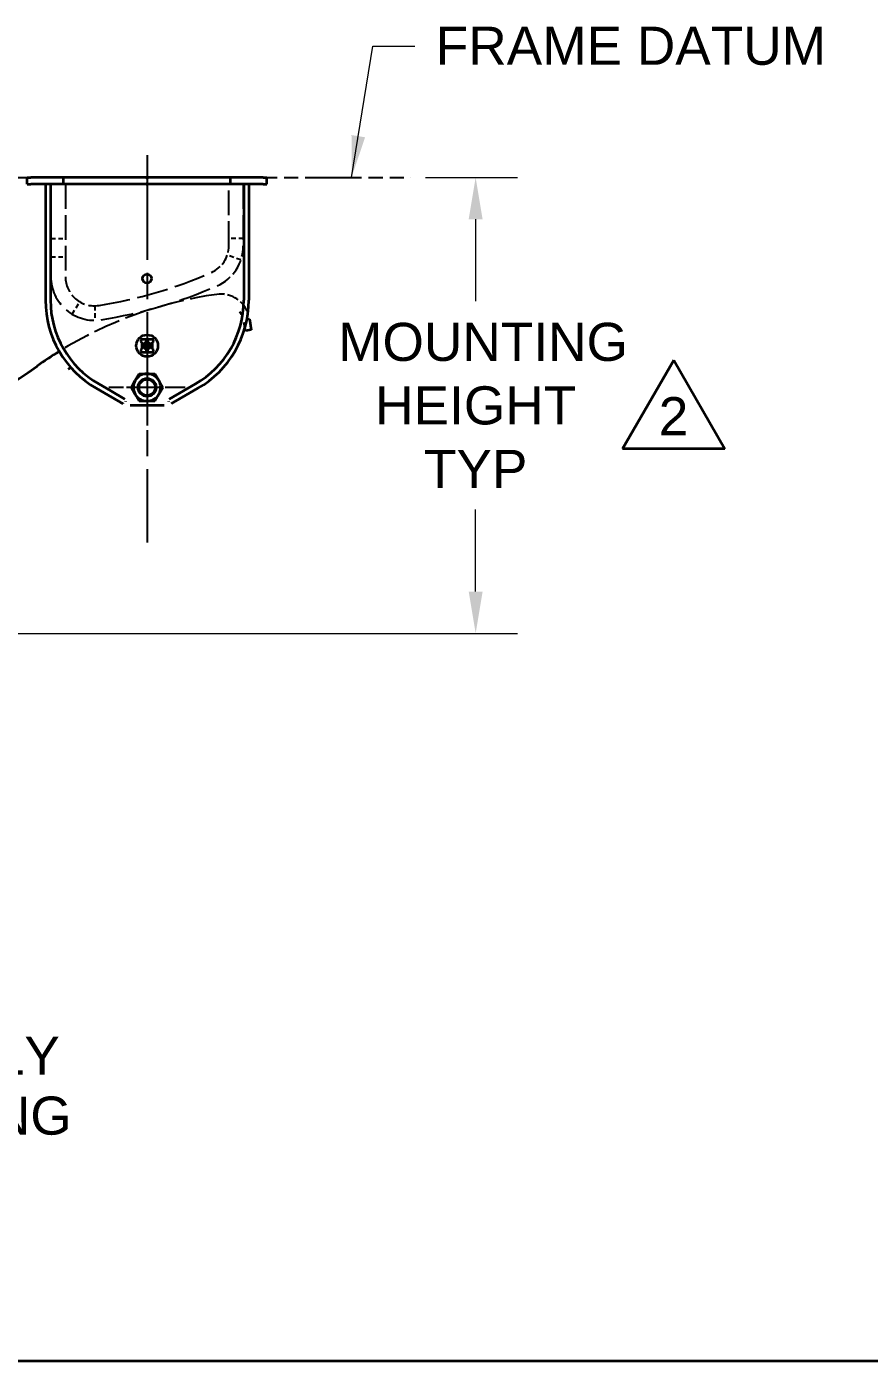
# Model space of a CAD drawing. Header units: inches. Extents: x 8 to 267, y 4 to 172.
# Drawn here: x 121.64 to 150.66, y 4.09 to 50.06 of the extents above; entities that cross this region are included whole.
import ezdxf

# ---------------------------------------------------------------- set-up
doc = ezdxf.new("R2010")
doc.units = ezdxf.units.IN
doc.header["$LTSCALE"] = 8
doc.header["$MEASUREMENT"] = 0
for name, pattern in [('CHAIN', [0.7087, 0.4724, -0.0591, 0.1181, -0.0591]), ('DASHED', [0.2067, 0.1654, -0.0413]), ('DOUBLE_DASH_CHAIN', [1.2403, 0.6614, -0.0827, 0.1654, -0.0827, 0.1654, -0.0827])]:
    doc.linetypes.add(name, pattern=pattern)
for name, color, linetype, lineweight in [('Center Mark(Hutchens)', 7, 'Continuous', 25), ('Centerline(Hutchens)', 7, 'Continuous', 25), ('Dimensions(Hutchens)', 7, 'Continuous', 25), ('Hidden Edges(Hutchens)', 7, 'DASHED', 25), ('Sketch Geometry(Hutchens)', 7, 'Continuous', 35), ('Symbols(Hutchens)', 7, 'Continuous', 25), ('Visible Edges(Hutchens)', 7, 'Continuous', 35), ('Visible Tangent Edges(Hutchens)', 7, 'DOUBLE_DASH_CHAIN', 25)]:
    doc.layers.add(name, color=color, linetype=linetype, lineweight=lineweight)
doc.styles.add('Hutchens .164', font='ARIAL.TTF')
doc.styles.add('Hutchens .180', font='ARIAL.TTF')
doc.dimstyles.new('HUTCHENS STD DIM X.XX', dxfattribs={"dimscale": 8, "dimtxt": 0.164, "dimasz": 0.18, "dimexe": 0.18, "dimexo": 0.0625, "dimgap": 0.09, "dimtad": 0, "dimtih": 1, "dimtoh": 1, "dimrnd": 1e-08, "dimzin": 4, "dimdsep": 46, "dimtxsty": 'Hutchens .164', "dimcen": 0.09, "dimclrd": 211, "dimclre": 211, "dimclrt": 7, "dimadec": 0, "dimazin": 1, "dimtfac": 0.762195, "dimtofl": 0, "dimtmove": 0, "dimatfit": 3, "dimfxl": 0, "dimtolj": 1, "dimtzin": 0, "dimlwd": 9, "dimlwe": 9, "dimarcsym": 0})
doc.dimstyles.new('HUTCHENS STD DIM X.XX$7', dxfattribs={"dimscale": 8, "dimtxt": 0.164, "dimasz": 0.18, "dimexe": 0.18, "dimexo": 0.0625, "dimgap": 0.09, "dimtad": 0, "dimtih": 1, "dimtoh": 1, "dimrnd": 1e-08, "dimzin": 4, "dimdsep": 46, "dimtxsty": 'Hutchens .164', "dimcen": 0.09, "dimclrd": 7, "dimclre": 211, "dimclrt": 7, "dimadec": 0, "dimazin": 1, "dimtfac": 0.762195, "dimtofl": 0, "dimtmove": 0, "dimatfit": 3, "dimfxl": 0, "dimtolj": 1, "dimtzin": 0, "dimlwd": 9, "dimlwe": 9, "dimarcsym": 0})

# ---------------------------------------------------------------- blocks, each defined once
blk = doc.blocks.new('Borders D-SIZE')
at = {"layer": 'Sketch Geometry(Hutchens)'}
blk.add_line((32.9537, 0.5117), (0.9537, 0.5117), dxfattribs=at)
at = {"layer": 'Symbols(Hutchens)', "color": 7}
for tag, p, height, style in [('PART_NO_001', (33.0044, 3.3694), 0.164, 'Hutchens .164'), ('REV_001', (32.9953, 1.6502), 0.18, 'Hutchens .180'), ('Sheet_number_001', (33.0516, 1.1699), 0.164, 'Hutchens .164'), ('SHTS_(TOTAL)_001', (33.0516, 0.7004), 0.164, 'Hutchens .164')]:
    blk.add_attdef(tag, p, '', height=height, rotation=270, dxfattribs=dict(at, style=style))
blk = doc.blocks.new('*D31')
at = {"layer": 'Defpoints', "color": 0, "linetype": 'Continuous'}
for p in [(134.87, 44.866), (137.101, 44.866), (106.709, 29.165)]:
    blk.add_point(p, dxfattribs=at)
at = {"layer": 'Dimensions(Hutchens)', "color": 211, "linetype": 'Continuous', "lineweight": 9}
for p, q in [((135.37, 44.866), (138.541, 44.866)), ((137.101, 43.426), (137.101, 40.601)), ((137.101, 30.605), (137.101, 33.43)), ((107.209, 29.165), (138.541, 29.165))]:
    blk.add_line(p, q, dxfattribs=at)
at = {"layer": 'Dimensions(Hutchens)', "color": 211, "linetype": 'Continuous'}
for points in [[(136.861, 43.426), (137.341, 43.426), (137.101, 44.866)], [(136.861, 30.605), (137.341, 30.605), (137.101, 29.165)]]:
    blk.add_solid(points, dxfattribs=at)
at = {"layer": 'Dimensions(Hutchens)', "color": 7, "linetype": 'Continuous', "lineweight": 9, "insert": (137.101, 37.016), "char_height": 1.312, "attachment_point": 5, "style": 'Hutchens .164'}
blk.add_mtext('\\A1; MOUNTING\\PHEIGHT\\PTYP', dxfattribs=at)
blk = doc.blocks.new('FLAG')
at = {"layer": 'Sketch Geometry(Hutchens)'}
for p, q in [((-0.22, -0.1905), (0, 0.1905)), ((0, 0.1905), (0.22, -0.1905)), ((0.22, -0.1905), (-0.22, -0.1905))]:
    blk.add_line(p, q, dxfattribs=at)
at = {"layer": 'Symbols(Hutchens)', "color": 7, "style": 'Hutchens .164'}
blk.add_attdef('NO:_001', (-0.0644, -0.132), '', height=0.164, dxfattribs=at)

msp = doc.modelspace()

# ---------------------------------------------------------------- linework, layer by layer
at = {"layer": 'Center Mark(Hutchens)', "linetype": 'CHAIN', "ltscale": 0.1824}
for p, q in [((125.7878, 38.9484), (125.7878, 36.3202)), ((127.1019, 37.6343), (124.4737, 37.6343))]:
    msp.add_line(p, q, dxfattribs=at)
at = {"layer": 'Centerline(Hutchens)', "linetype": 'CHAIN', "ltscale": 0.954115}
msp.add_line((125.7878, 45.6343), (125.7878, 32.2932), dxfattribs=at)
at = {"layer": 'Hidden Edges(Hutchens)', "ltscale": 0.642537}
for p, q in [((122.4753, 41.4468), (122.4753, 44.6343)), ((122.9753, 44.6343), (122.9753, 41.4468)), ((128.6003, 42.5093), (128.6003, 44.6343)), ((129.1003, 44.6343), (129.1003, 42.5093))]:
    msp.add_line(p, q, dxfattribs=at)
at = {"layer": 'Hidden Edges(Hutchens)', "ltscale": 0.118944}
for p, q in [((122.4753, 42.7593), (122.9753, 42.7593)), ((129.1003, 42.7593), (128.6003, 42.7593)), ((122.4753, 42.1343), (122.9753, 42.1343)), ((129.0209, 42.0278), (128.5474, 42.1883)), ((123.2093, 40.1571), (123.4646, 40.587)), ((123.9839, 40.4468), (123.9883, 39.9468))]:
    msp.add_line(p, q, dxfattribs=at)
at = {"layer": 'Hidden Edges(Hutchens)', "ltscale": 0.001489}
msp.add_line((129.1014, 39.9585), (129.1004, 39.9623), dxfattribs=at)
at = {"layer": 'Hidden Edges(Hutchens)', "ltscale": 0.143652}
msp.add_line((129.1575, 39.6883), (129.1014, 39.9585), dxfattribs=at)
at = {"layer": 'Hidden Edges(Hutchens)', "ltscale": 0.790711, "flags": 128}
msp.add_lwpolyline([(129.0346, 40.146), (128.983, 40.2328)], dxfattribs=at)
at = {"layer": 'Hidden Edges(Hutchens)', "ltscale": 0.089693, "flags": 128}
msp.add_lwpolyline([(129.0346, 40.146), (129.0376, 40.1401)], dxfattribs=at)
at = {"layer": 'Hidden Edges(Hutchens)', "ltscale": 0.022617, "flags": 128}
msp.add_lwpolyline([(129.2347, 40.2611), (129.2359, 40.2585)], dxfattribs=at)
at = {"layer": 'Hidden Edges(Hutchens)', "ltscale": 0.275691}
msp.add_arc((127.6003, 42.5093), 1, 293.63086, 0, dxfattribs=at)
at = {"layer": 'Hidden Edges(Hutchens)', "ltscale": 0.413586}
msp.add_arc((127.6003, 42.5093), 1.5, 293.63086, 0, dxfattribs=at)
at = {"layer": 'Hidden Edges(Hutchens)', "ltscale": 0.784015}
msp.add_arc((123.9753, 41.4468), 1.5, 180, 279.04122, dxfattribs=at)
at = {"layer": 'Hidden Edges(Hutchens)', "ltscale": 0.411456}
msp.add_arc((123.9753, 41.4468), 1, 180, 279.04122, dxfattribs=at)
at = {"layer": 'Hidden Edges(Hutchens)', "ltscale": 0.814862}
msp.add_arc((121.6378, 56.137), 15.875, 279.04122, 293.63086, dxfattribs=at)
at = {"layer": 'Hidden Edges(Hutchens)', "ltscale": 0.840527}
msp.add_arc((121.6378, 56.137), 16.375, 279.04122, 293.63086, dxfattribs=at)
at = {"layer": 'Hidden Edges(Hutchens)', "ltscale": 0.702472}
msp.add_arc((130.1463, 26.9468), 14.03, 98.04081, 121.75971, dxfattribs=at)
at = {"layer": 'Hidden Edges(Hutchens)', "ltscale": 0.306081}
msp.add_arc((128.3237, 39.8487), 1, 24.35793, 98.04052, dxfattribs=at)
at = {"layer": 'Visible Edges(Hutchens)'}
for p, q in [((121.6628, 44.8663), (121.7878, 44.8663)), ((121.6628, 44.6343), (121.6628, 44.8663)), ((121.6628, 44.6343), (121.7878, 44.6343)), ((122.9128, 44.8663), (121.7878, 44.8663)), ((122.9128, 44.6343), (121.7878, 44.6343)), ((122.2878, 44.6343), (122.2878, 40.6343)), ((122.4608, 44.6343), (122.4608, 40.6343)), ((123.2878, 44.8663), (122.9128, 44.8663)), ((122.9128, 44.6343), (122.9128, 44.8663)), ((123.2878, 44.6343), (122.9128, 44.6343)), ((125.7566, 44.8663), (123.2878, 44.8663)), ((125.7566, 44.6343), (123.2878, 44.6343)), ((125.7878, 44.835), (125.7566, 44.8663)), ((125.7566, 44.8663), (125.8191, 44.8663)), ((125.7566, 44.6343), (125.7878, 44.6655)), ((125.7566, 44.6343), (125.8191, 44.6343)), ((125.8191, 44.8663), (125.7878, 44.835)), ((125.7878, 44.6655), (125.8191, 44.6343)), ((128.2878, 44.8663), (125.8191, 44.8663)), ((128.2878, 44.6343), (125.8191, 44.6343)), ((128.6628, 44.8663), (128.2878, 44.8663)), ((128.6628, 44.6343), (128.2878, 44.6343)), ((129.7878, 44.8663), (128.6628, 44.8663)), ((128.6628, 44.6343), (128.6628, 44.8663)), ((129.7878, 44.6343), (128.6628, 44.6343)), ((129.1148, 44.6343), (129.1148, 40.6343)), ((129.2878, 44.6343), (129.2878, 40.6343)), ((129.7878, 44.8663), (129.9128, 44.8663)), ((129.7878, 44.6343), (129.9128, 44.6343)), ((129.9128, 44.6343), (129.9128, 44.8663)), ((129.2261, 39.9801), (129.3133, 39.9924)), ((129.3133, 39.9924), (129.367, 39.6122)), ((129.1789, 39.5857), (129.1575, 39.6883)), ((129.367, 39.6122), (129.1789, 39.5857)), ((125.5691, 39.2593), (125.5691, 39.228)), ((125.7409, 39.2905), (125.6003, 39.2905)), ((125.6003, 39.1968), (125.6051, 39.1968)), ((125.6051, 39.1968), (125.6051, 38.9468)), ((125.7301, 39.1968), (125.7409, 39.1968)), ((125.7301, 39.1903), (125.7301, 39.1968)), ((125.7722, 39.228), (125.7722, 39.2593)), ((125.8034, 39.2593), (125.8034, 39.228)), ((125.9753, 39.2905), (125.8347, 39.2905)), ((125.8347, 39.1968), (125.8456, 39.1968)), ((125.8456, 39.1968), (125.8456, 39.1903)), ((125.9706, 39.1968), (125.9753, 39.1968)), ((125.9706, 38.9468), (125.9706, 39.1968)), ((126.0066, 39.228), (126.0066, 39.2593)), ((125.5691, 38.9155), (125.5691, 38.8843)), ((125.6051, 38.9468), (125.6003, 38.9468)), ((125.6003, 38.853), (125.7409, 38.853)), ((125.7301, 38.9468), (125.7301, 38.9532)), ((125.7409, 38.9468), (125.7301, 38.9468)), ((125.7722, 38.8843), (125.7722, 38.9155)), ((125.8034, 38.9155), (125.8034, 38.8843)), ((125.8456, 38.9468), (125.8347, 38.9468)), ((125.8347, 38.853), (125.9753, 38.853)), ((125.8456, 38.9532), (125.8456, 38.9468)), ((125.9753, 38.9468), (125.9706, 38.9468)), ((126.0066, 38.8843), (126.0066, 38.9155)), ((124.1243, 37.753), (124.5355, 37.5156)), ((125.2463, 37.6343), (125.3816, 37.8688)), ((125.3816, 37.8688), (125.517, 38.1033)), ((125.517, 38.1033), (125.7878, 38.1033)), ((125.7878, 38.1033), (126.0586, 38.1033)), ((126.0586, 38.1033), (126.194, 37.8688)), ((126.194, 37.8688), (126.3294, 37.6343)), ((127.4513, 37.753), (127.0401, 37.5156)), ((124.0378, 37.6032), (124.449, 37.3658)), ((124.449, 37.3658), (124.8878, 37.1124)), ((124.5355, 37.5156), (125.0233, 37.234)), ((125.3816, 37.3998), (125.2463, 37.6343)), ((125.517, 37.1653), (125.3816, 37.3998)), ((126.194, 37.3998), (126.0586, 37.1653)), ((126.3294, 37.6343), (126.194, 37.3998)), ((127.0401, 37.5156), (126.5523, 37.234)), ((127.1266, 37.3658), (126.6878, 37.1124)), ((127.5378, 37.6032), (127.1266, 37.3658)), ((124.8878, 37.1124), (124.9472, 37.0782)), ((124.9472, 37.0782), (124.9505, 37.0763)), ((126.3751, 37.0093), (125.2005, 37.0093)), ((125.7878, 37.1653), (125.517, 37.1653)), ((126.0586, 37.1653), (125.7878, 37.1653)), ((126.6284, 37.0782), (126.6251, 37.0763)), ((126.6878, 37.1124), (126.6284, 37.0782))]:
    msp.add_line(p, q, dxfattribs=at)
at = {"layer": 'Visible Edges(Hutchens)', "flags": 128}
for points in [[(129.2606, 40.1984), (129.2638, 40.1895)], [(123.1569, 38.326), (123.0751, 38.2668)], [(125.0233, 37.234), (125.0254, 37.2304)], [(126.5523, 37.234), (126.5502, 37.2304)], [(124.9505, 37.0763), (124.954, 37.0743)], [(125.0467, 37.1564), (125.0483, 37.1492)], [(126.5289, 37.1564), (126.5273, 37.1492)], [(126.6251, 37.0763), (126.6216, 37.0743)]]:
    msp.add_lwpolyline(points, dxfattribs=at)
at = {"layer": 'Visible Edges(Hutchens)'}
for centre, radius in [((125.7878, 41.3843), 0.1563), ((125.7878, 39.0718), 0.375), ((125.7878, 39.0718), 0.0781), ((125.7878, 37.6343), 0.3126), ((125.7878, 37.6343), 0.3125), ((125.7878, 37.6343), 0.28)]:
    msp.add_circle(centre, radius, dxfattribs=at)
for centre, radius, start, end in [((125.7878, 40.6343), 3.5, 180, 240), ((125.7878, 40.6343), 3.327, 180, 240), ((125.7878, 40.6343), 3.327, 300, 0), ((125.7878, 40.6343), 3.5, 300, 0), ((125.6003, 39.2593), 0.0312, 90, 180), ((125.6003, 39.228), 0.0313, 180, 270), ((125.7878, 39.0718), 0.117, 126.89406, 233.10594), ((125.6988, 39.1903), 0.0312, 306.89406, 0), ((125.7409, 39.2593), 0.0312, 0, 90), ((125.7409, 39.228), 0.0312, 270, 0), ((125.8347, 39.2593), 0.0312, 90, 180), ((125.8347, 39.228), 0.0312, 180, 270), ((125.8768, 39.1903), 0.0312, 180, 233.10594), ((125.7878, 39.0718), 0.117, 306.89406, 53.10594), ((125.9753, 39.2593), 0.0313, 0, 90), ((125.9753, 39.228), 0.0312, 270, 0), ((130.1463, 26.9468), 14.03, 121.75971, 125.49732), ((125.6003, 38.9155), 0.0312, 90, 180), ((125.6003, 38.8843), 0.0313, 180, 270), ((125.6988, 38.9532), 0.0312, 0, 53.10594), ((125.7409, 38.9155), 0.0312, 0, 90), ((125.7409, 38.8843), 0.0312, 270, 0), ((125.8347, 38.9155), 0.0312, 90, 180), ((125.8347, 38.8843), 0.0312, 180, 270), ((125.8768, 38.9532), 0.0312, 126.89406, 180), ((125.9753, 38.9155), 0.0313, 0, 90), ((125.9753, 38.8843), 0.0312, 270, 0), ((111.1037, 53.6462), 18.7646, 269.07769, 305.49734), ((125.7878, 37.6343), 0.469, 150, 210), ((125.7878, 37.6343), 0.469, 90, 150), ((125.7878, 37.6343), 0.469, 30, 90), ((125.7878, 37.6343), 0.469, 330, 30), ((125.7878, 37.6343), 0.469, 210, 270), ((125.7878, 37.6343), 0.469, 270, 330)]:
    msp.add_arc(centre, radius, start, end, dxfattribs=at)
at = {"layer": 'Visible Tangent Edges(Hutchens)', "ltscale": 0.366319}
msp.add_line((83.9828, 44.8663), (134.8696, 44.8663), dxfattribs=at)

# ---------------------------------------------------------------- block references
at = {"xscale": 8, "yscale": 8, "zscale": 8}
msp.add_blockref('Borders D-SIZE', (0, 0), dxfattribs=at)
msp.add_blockref('FLAG', (143.9204, 37.0443), dxfattribs=at).add_auto_attribs({'NO:_001': '2'})

# ---------------------------------------------------------------- texts
at = {"layer": 'Symbols(Hutchens)', "color": 7, "insert": (142.4465, 49.3929), "char_height": 1.312, "width": 13.443999, "attachment_point": 5, "style": 'Hutchens .164'}
msp.add_mtext('{FRAME DATUM}', dxfattribs=at)
at = {"layer": 'Symbols(Hutchens)', "color": 7, "insert": (106.6429, 13.5789), "char_height": 1.312, "width": 33.109001, "attachment_point": 5, "line_spacing_factor": 0.944221, "style": 'Hutchens .164'}
msp.add_mtext('{NO-HOP OPTION - REAR AXLE ONLY\\PREMAINING AXLES ARE OVERSLUNG}', dxfattribs=at)

# ---------------------------------------------------------------- dimensions: what is measured, and where the dimension line sits
at = {"layer": 'Dimensions(Hutchens)', "color": 211, "linetype": 'Continuous', "lineweight": 9}
dim = msp.add_linear_dim(base=(137.101, 44.8663), p1=(106.709, 29.1649), p2=(134.8696, 44.8663), angle=270, text=' MOUNTING\\PHEIGHT\\PTYP', dimstyle='HUTCHENS STD DIM X.XX', override={"dimdec": 2, "dimtp": 0, "dimtm": 0, "dimtdec": 2, "dimatfit": 2}, dxfattribs=at)
dim.commit()
dim.dimension.update_dxf_attribs({"geometry": '*D31', "text_midpoint": (137.101, 37.0156), "dimtype": 160})

# ---------------------------------------------------------------- leaders
at = {"layer": 'Symbols(Hutchens)', "color": 7, "linetype": 'Continuous', "lineweight": 9, "annotation_type": 0, "has_hookline": 1, "hookline_direction": 0, "text_width": 13.1513}
msp.add_leader([(132.8286, 44.8663), (133.5645, 49.3929), (135.0045, 49.3929)], dimstyle='HUTCHENS STD DIM X.XX$7', override={"dimtad": 0}, dxfattribs=at)

doc.saveas('drawing.dxf')
